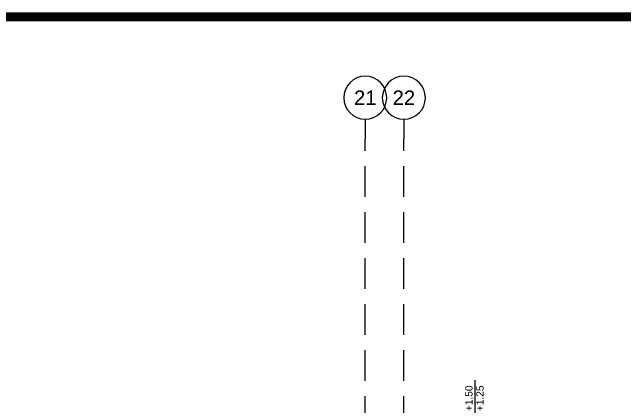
# Model space of a CAD drawing. Header units: millimetres. Extents: x -24 to 530668, y -246875 to -2983.
# Drawn here: x 260649 to 261918, y -121832 to -121015 of the extents above; entities that cross this region are included whole.
import ezdxf
from ezdxf.enums import TextEntityAlignment as Align

# ---------------------------------------------------------------- set-up
doc = ezdxf.new("R2010")
doc.units = ezdxf.units.MM
doc.linetypes.add('DASHED2', pattern=[9.525, 6.35, -3.175])
doc.layers.get('0').update_dxf_attribs({"lineweight": 20})
for name, color, linetype in [('a_grid_label', 9, 'Continuous'), ('a_grid_label_1_1', 9, 'Continuous'), ('a_level_plan_1_1', 7, 'Continuous'), ('a_level_plan_1_100', 7, 'Continuous')]:
    doc.layers.add(name, color=color, linetype=linetype)
doc.styles.add('txt_tur_1', font='arial.ttf', dxfattribs={"height": 1.5})

# ---------------------------------------------------------------- blocks, each defined once
blk = doc.blocks.new('a_level_plan')
at = {"layer": 'a_level_plan_1_1'}
h = blk.add_hatch(color=256, dxfattribs=at)
h.paths.add_polyline_path([(1.38, 0, 0.414214), (0, 1.38), (0, 0)])
h.paths.add_polyline_path([(-1.38, 0, 0.414214), (0, -1.38), (0, 0)])
for p, q in [((0, 2.24), (0, -2.24)), ((8.52, 0), (-2.24, 0))]:
    blk.add_line(p, q, dxfattribs=at)
blk.add_circle((0, 0), 1.38, dxfattribs=at)
at = {"layer": 'a_level_plan_1_1', "style": 'txt_tur_1'}
for p in [(2.13, 0.5), (2.13, -1.78)]:
    blk.add_attdef('±0.00', p, '', height=1.5, dxfattribs=at)
blk = doc.blocks.new('a_grid label')
at = {"layer": 'a_grid_label'}
blk.add_line((0, 4.14), (0, 0), dxfattribs=at)
blk.add_circle((0, 8.6), 4.46, dxfattribs=at)
at = {"layer": 'a_grid_label', "style": 'txt_tur_1'}
blk.add_attdef('A1', text='', height=3, dxfattribs=at).set_placement((0, 7.25), align=Align.CENTER)

msp = doc.modelspace()

# ---------------------------------------------------------------- linework, layer by layer
at = {"color": 252, "const_width": 18.492, "elevation": 0}
msp.add_lwpolyline([(257078.621, -124847.987), (257078.621, -121024.546), (263229.562, -121024.546), (263229.562, -124847.987)], close=True, dxfattribs=at)
at = {"layer": 'a_grid_label_1_1', "linetype": 'DASHED2', "ltscale": 10}
for p, q in [((261380.527, -124540.48, -17966.192), (261380.527, -121278.216, -17966.192)), ((261460.527, -124540.48, -17966.192), (261460.527, -121278.216, -17966.192))]:
    msp.add_line(p, q, dxfattribs=at)

# ---------------------------------------------------------------- block references
at = {"layer": 'a_grid_label_1_1'}
ref = msp.add_blockref('a_grid label', (261380.527, -121278.216, -17966.192), dxfattribs=dict(at, xscale=-9.99999999999418, yscale=9.99999999999418, zscale=10))
ref.add_attrib('A1', '21', dxfattribs={"layer": 'a_grid_label', "height": 30, "style": 'txt_tur_1'}).set_placement((261380.527, -121207.213, -17966.192), align=Align.CENTER)
ref = msp.add_blockref('a_grid label', (261460.527, -121278.216, -17966.192), dxfattribs=dict(at, xscale=-9.99999999999418, yscale=9.99999999999418, zscale=10))
ref.add_attrib('A1', '22', dxfattribs={"layer": 'a_grid_label', "height": 30, "style": 'txt_tur_1'}).set_placement((261460.527, -121207.213, -17966.192), align=Align.CENTER)
at = {"layer": 'a_level_plan_1_100'}
ref = msp.add_blockref('a_level_plan', (261607.863, -121862.125, -17966.192), dxfattribs=dict(at, xscale=10, yscale=10, zscale=10, rotation=90))
ref.add_attrib('±0.00', '+1.50', (261602.816, -121840.816, -17966.192), dxfattribs={"layer": 'a_level_plan_1_1', "height": 15, "rotation": 90, "style": 'txt_tur_1'})
ref.add_attrib('±0.00', '+1.25', (261625.691, -121840.816, -17966.192), dxfattribs={"layer": 'a_level_plan_1_1', "height": 15, "rotation": 90, "style": 'txt_tur_1'})

doc.saveas('drawing.dxf')
